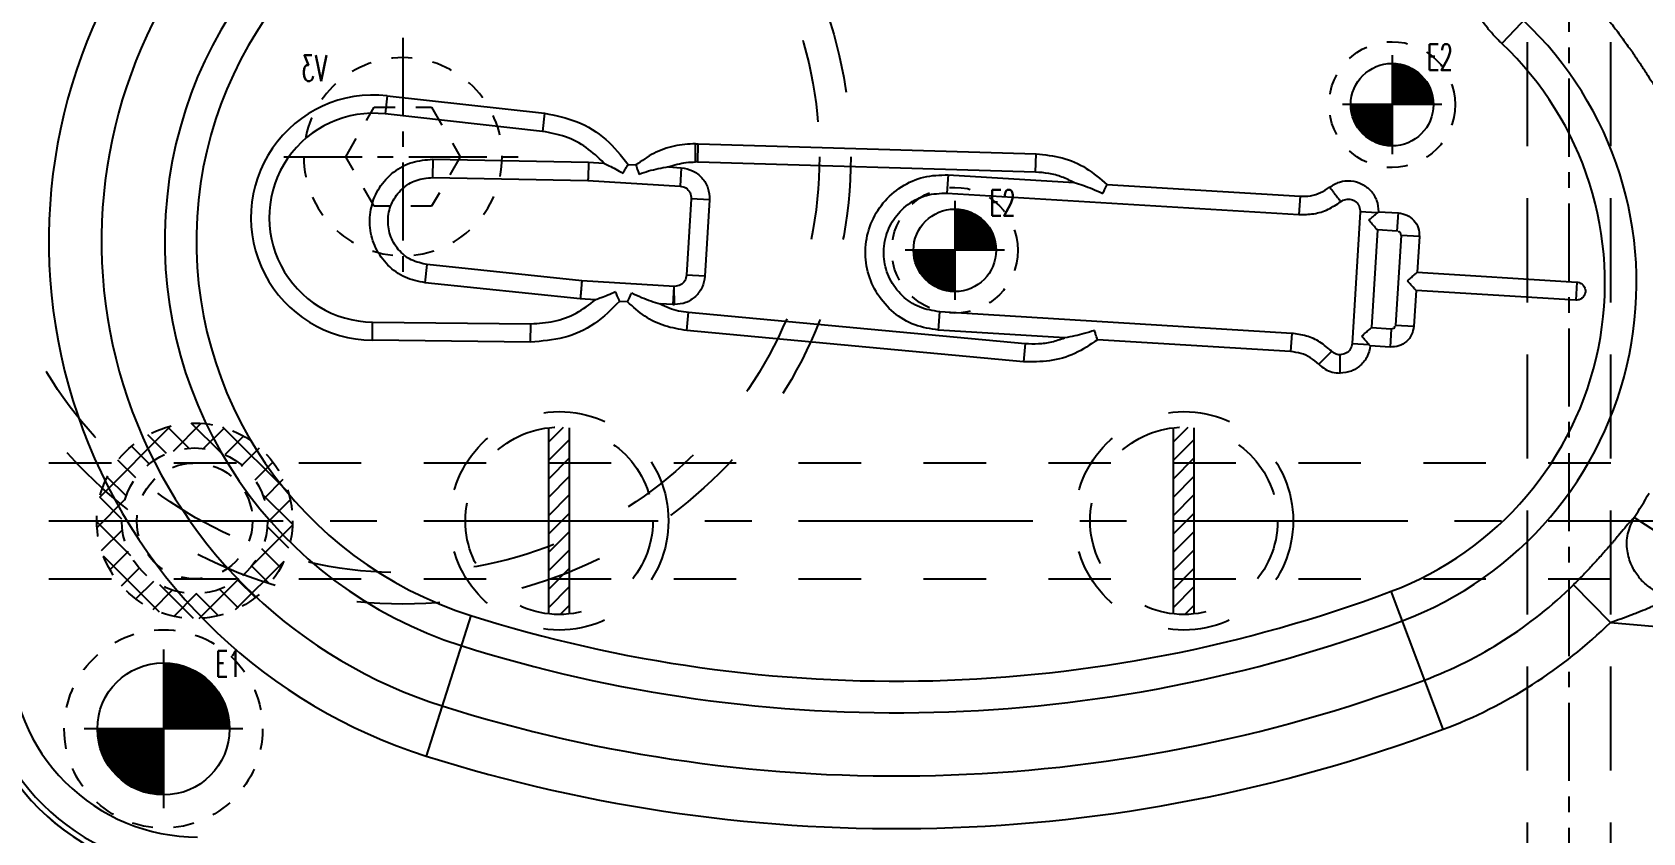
# Model space of a CAD drawing. Extents: x 14103 to 19353, y -3233 to 932.
# Drawn here: x 14459.3 to 14614, y 269.1 to 346.1 of the extents above; entities that cross this region are included whole.
import ezdxf
from ezdxf.enums import TextEntityAlignment as Align

# ---------------------------------------------------------------- set-up
doc = ezdxf.new("R2010")
doc.units = 0
doc.header["$LTSCALE"] = 20
doc.header["$MEASUREMENT"] = 0
for name, pattern in [('CENTER', [0.6, 0.375, -0.075, 0.075, -0.075]), ('HIDDEN', [0.2, 0.1, -0.1]), ('HIDDENX2', [0.75, 0.5, -0.25])]:
    doc.linetypes.add(name, pattern=pattern)
doc.layers.get('DEFPOINTS').update_dxf_attribs({"linetype": 'CONTINUOUS'})
for name, color, linetype in [('3a', 7, 'CONTINUOUS'), ('3a-ep', 7, 'CONTINUOUS'), ('AIR-POPPELS', 2, 'HIDDENX2'), ('DIM', 3, 'CONTINUOUS'), ('HOLD DOWN', 7, 'CONTINUOUS'), ('SCREW', 7, 'CONTINUOUS'), ('SUP', 4, 'HIDDEN'), ('WATER', 9, 'HIDDEN')]:
    doc.layers.add(name, color=color, linetype=linetype)
doc.styles.add('lxy2', font='txt.shx', dxfattribs={"width": 0.6})
doc.dimstyles.new('10', dxfattribs={"dimtxt": 10, "dimasz": 5, "dimexe": 2.5, "dimexo": 0, "dimgap": 1, "dimtad": 0, "dimdsep": 46, "dimtxsty": 'lxy2', "dimcen": -3, "dimclrd": 113, "dimclre": 113, "dimclrt": 3, "dimazin": 2, "dimtfac": 1, "dimtofl": 0, "dimtmove": 0, "dimatfit": 3, "dimfxl": 1, "dimtolj": 1, "dimtzin": 0, "dimarcsym": 0})

# ---------------------------------------------------------------- blocks, each defined once
blk = doc.blocks.new('*D125')
at = {"layer": 'DEFPOINTS', "color": 0}
for p in [(14184.04036771052, 684.0902294888238), (14436.6071722775, 684.0902294888238), (14749.9421722775, 164.0902294888247)]:
    blk.add_point(p, dxfattribs=at)
at = {"layer": 'DIM', "color": 113, "lineweight": -2}
blk.add_line((14436.6071722775, 684.0902294888238), (14184.04036771052, 684.0902294888238), dxfattribs=at)
at = {"layer": 'DIM', "color": 3, "insert": (14175.54036771052, 684.0902294888238), "char_height": 10, "attachment_point": 5, "style": 'lxy2'}
blk.add_mtext('\\A1;520', dxfattribs=at)
blk = doc.blocks.new('*D124')
at = {"layer": 'DEFPOINTS', "color": 0}
for p in [(14184.04036771052, 709.0902294888247), (14399.9421722775, 709.0902294888247), (14749.9421722775, 164.0902294888247)]:
    blk.add_point(p, dxfattribs=at)
at = {"layer": 'DIM', "color": 113, "lineweight": -2}
blk.add_line((14399.9421722775, 709.0902294888247), (14184.04036771052, 709.0902294888247), dxfattribs=at)
at = {"layer": 'DIM', "color": 3, "insert": (14175.04036771052, 709.0902294888247), "char_height": 10, "attachment_point": 5, "style": 'lxy2'}
blk.add_mtext('\\A1;545', dxfattribs=at)
blk = doc.blocks.new('*D123')
at = {"layer": 'DEFPOINTS', "color": 0}
for p in [(14184.04036771052, 864.0902294888238), (14199.9421722775, 864.0902294888238), (14749.9421722775, 164.0902294888247)]:
    blk.add_point(p, dxfattribs=at)
at = {"layer": 'DIM', "color": 113, "lineweight": -2}
blk.add_line((14199.9421722775, 864.0902294888238), (14184.04036771052, 864.0902294888238), dxfattribs=at)
at = {"layer": 'DIM', "color": 3, "insert": (14176.04036771052, 864.0902294888238), "char_height": 10, "attachment_point": 5, "style": 'lxy2'}
blk.add_mtext('\\A1;700', dxfattribs=at)
blk = doc.blocks.new('*D129')
at = {"layer": 'DEFPOINTS', "color": 0}
for p in [(14184.04036771052, 374.0902294888219), (14391.6071722775, 374.0902294888219), (14749.9421722775, 164.0902294888247)]:
    blk.add_point(p, dxfattribs=at)
at = {"layer": 'DIM', "color": 113, "lineweight": -2}
blk.add_line((14391.6071722775, 374.0902294888219), (14184.04036771052, 374.0902294888219), dxfattribs=at)
at = {"layer": 'DIM', "color": 3, "insert": (14176.54036771052, 374.0902294888219), "char_height": 10, "attachment_point": 5, "style": 'lxy2'}
blk.add_mtext('\\A1;210', dxfattribs=at)
blk = doc.blocks.new('*D84')
at = {"layer": 'DEFPOINTS', "color": 0}
for p in [(14184.04036771052, 329.0902294888256), (14425.5121722775, 329.0902294888256), (14749.9421722775, 164.0902294888247)]:
    blk.add_point(p, dxfattribs=at)
at = {"layer": 'DIM', "color": 113, "lineweight": -2}
blk.add_line((14425.5121722775, 329.0902294888256), (14184.04036771052, 329.0902294888256), dxfattribs=at)
at = {"layer": 'DIM', "color": 3, "insert": (14176.04036771052, 329.0902294888256), "char_height": 10, "attachment_point": 5, "style": 'lxy2'}
blk.add_mtext('\\A1;165', dxfattribs=at)
blk = doc.blocks.new('*D128')
at = {"layer": 'DEFPOINTS', "color": 0}
for p in [(14184.04036771052, 464.0902294888247), (14228.3921722775, 464.0902294888247), (14749.9421722775, 164.0902294888247)]:
    blk.add_point(p, dxfattribs=at)
at = {"layer": 'DIM', "color": 113, "lineweight": -2}
blk.add_line((14228.3921722775, 464.0902294888247), (14184.04036771052, 464.0902294888247), dxfattribs=at)
at = {"layer": 'DIM', "color": 3, "insert": (14176.04036771052, 464.0902294888247), "char_height": 10, "attachment_point": 5, "style": 'lxy2'}
blk.add_mtext('\\A1;300', dxfattribs=at)
blk = doc.blocks.new('*D127')
at = {"layer": 'DEFPOINTS', "color": 0}
for p in [(14184.04036771052, 514.0902294888219), (14391.6071722775, 514.0902294888219), (14749.9421722775, 164.0902294888247)]:
    blk.add_point(p, dxfattribs=at)
at = {"layer": 'DIM', "color": 113, "lineweight": -2}
blk.add_line((14391.6071722775, 514.0902294888219), (14184.04036771052, 514.0902294888219), dxfattribs=at)
at = {"layer": 'DIM', "color": 3, "insert": (14175.54036771052, 514.0902294888219), "char_height": 10, "attachment_point": 5, "style": 'lxy2'}
blk.add_mtext('\\A1;350', dxfattribs=at)
blk = doc.blocks.new('*D126')
at = {"layer": 'DEFPOINTS', "color": 0}
for p in [(14184.04036771052, 639.0902294888219), (14391.6071722775, 639.0902294888219), (14749.9421722775, 164.0902294888247)]:
    blk.add_point(p, dxfattribs=at)
at = {"layer": 'DIM', "color": 113, "lineweight": -2}
blk.add_line((14391.6071722775, 639.0902294888219), (14184.04036771052, 639.0902294888219), dxfattribs=at)
at = {"layer": 'DIM', "color": 3, "insert": (14175.04036771052, 639.0902294888219), "char_height": 10, "attachment_point": 5, "style": 'lxy2'}
blk.add_mtext('\\A1;475', dxfattribs=at)
blk = doc.blocks.new('*D122')
at = {"layer": 'DEFPOINTS', "color": 0}
for p in [(14184.04036771052, 664.0902294888238), (14193.60856494163, 664.0902294888238), (14749.9421722775, 164.0902294888247)]:
    blk.add_point(p, dxfattribs=at)
at = {"layer": 'DIM', "color": 113, "lineweight": -2}
blk.add_line((14193.60856494163, 664.0902294888238), (14184.04036771052, 664.0902294888238), dxfattribs=at)
at = {"layer": 'DIM', "color": 3, "insert": (14176.04036771052, 664.0902294888238), "char_height": 10, "attachment_point": 5, "style": 'lxy2'}
blk.add_mtext('\\A1;500', dxfattribs=at)
blk = doc.blocks.new('*D110')
at = {"layer": 'DEFPOINTS', "color": 0}
for p in [(14184.04036771052, 664.0902294888247), (14445.863150144, 664.0902294888247), (14749.9421722775, 164.0902294888238)]:
    blk.add_point(p, dxfattribs=at)
at = {"layer": 'DIM', "color": 113, "lineweight": -2}
blk.add_line((14445.863150144, 664.0902294888247), (14184.04036771052, 664.0902294888247), dxfattribs=at)
at = {"layer": 'DIM', "color": 3, "insert": (14176.04036771052, 664.0902294888247), "char_height": 10, "attachment_point": 5, "style": 'lxy2'}
blk.add_mtext('\\A1;500', dxfattribs=at)
blk = doc.blocks.new('*D83')
at = {"layer": 'DEFPOINTS', "color": 0}
for p in [(14184.04036771052, 564.0902294888256), (14425.5121722775, 564.0902294888256), (14749.9421722775, 164.0902294888247)]:
    blk.add_point(p, dxfattribs=at)
at = {"layer": 'DIM', "color": 113, "lineweight": -2}
blk.add_line((14425.5121722775, 564.0902294888256), (14184.04036771052, 564.0902294888256), dxfattribs=at)
at = {"layer": 'DIM', "color": 3, "insert": (14176.04036771052, 564.0902294888256), "char_height": 10, "attachment_point": 5, "style": 'lxy2'}
blk.add_mtext('\\A1;400', dxfattribs=at)
blk = doc.blocks.new('AC_LXY_BLK518')
at = {"layer": 'SCREW', "color": 1, "linetype": 'CENTER'}
for p, q in [((0, 11.42999999999995), (0, -11.42999999999995)), ((11.43000000000029, 0), (-11.43000000000029, 0))]:
    blk.add_line(p, q, dxfattribs=at)
at = {"layer": 'SCREW', "color": 2, "linetype": 'HIDDEN'}
blk.add_lwpolyline([(-2.749630657015587, 4.762500000000045), (-5.499261314031173, 0), (-2.749630657015587, -4.762500000000045), (2.749630657015587, -4.762500000000045), (5.499261314031173, 0), (2.749630657015587, 4.762500000000045)], close=True, dxfattribs=at)
blk.add_circle((0, 0), 9.524999999999997, dxfattribs=at)
at = {"layer": 'SCREW', "style": 'lxy2', "width": 0.6}
blk.add_text('V3', height=2.5, dxfattribs=at).set_placement((8.502959043767987, 8.502959043768215), align=Align.MIDDLE_CENTER)

msp = doc.modelspace()

# ---------------------------------------------------------------- hatches: boundary and pattern name
at = {"layer": 'WATER', "linetype": 'ByBlock'}
h = msp.add_hatch(dxfattribs=at)
h.set_pattern_fill('ANSI37', color=256, scale=15, angle=90, style=0)
h.set_pattern_definition([(134.9999999999969, (15216.23548601744, -14905.85194278872), (-1.325825214724847, -1.325825214724706), []), (224.9999999999969, (15216.23548601744, -14905.85194278872), (1.325825214724706, -1.325825214724847), [])])
edge = h.paths.add_edge_path(flags=16)
edge.add_arc((14474.94136121716, 299.0902294888165), 7, 0, 360)
edge = h.paths.add_edge_path()
edge.add_arc((14474.94136121716, 299.0902294888165), 9.395987348811104, 0, 360)
at = {"layer": 'WATER', "linetype": 'Continuous'}
h = msp.add_hatch(dxfattribs=at)
h.set_pattern_fill('ANSI31', color=4, scale=10, style=0)
h.set_pattern_definition([(45, (13074.43216453924, 1979.901194069815), (-0.8838834764831843, 0.8838834764831844), [])])
h.paths.add_polyline_path([(14510.9421722775, 308.0345013988135, 0.02784244474454961), (14509.9421722775, 308.0902294888147), (14509.9421722775, 304.650229488816), (14510.9421722775, 304.650229488816)])
h.paths.add_polyline_path([(14509.9421722775, 308.0902294888147, 0.02784244474464478), (14508.9421722775, 308.0345013988135), (14508.9421722775, 304.650229488816), (14509.9421722775, 304.650229488816)])
h.paths.add_polyline_path([(14509.9421722775, 304.650229488816), (14508.9421722775, 304.650229488816), (14508.9421722775, 299.0902294888192), (14509.9421722775, 299.0902294888192)])
h.paths.add_polyline_path([(14510.9421722775, 304.650229488816), (14509.9421722775, 304.6502294888151), (14509.9421722775, 299.0902294888192), (14510.9421722775, 299.0902294888192)])
h.paths.add_polyline_path([(14510.9421722775, 299.0902294888192), (14509.9421722775, 299.0902294888192), (14509.9421722775, 293.5302294888152), (14510.9421722775, 293.5302294888152)])
h.paths.add_polyline_path([(14509.9421722775, 299.0902294888201), (14508.9421722775, 299.0902294888201), (14508.9421722775, 293.5302294888152), (14509.9421722775, 293.5302294888152)])
h.paths.add_polyline_path([(14509.9421722775, 293.5302294888152), (14508.9421722775, 293.5302294888152), (14508.9421722775, 290.1459575788158, 0.02784244474460053), (14509.9421722775, 290.0902294888147)])
h.paths.add_polyline_path([(14510.9421722775, 293.5302294888152), (14509.9421722775, 293.5302294888152), (14509.9421722775, 290.0902294888147, 0.0278424447444987), (14510.9421722775, 290.1459575788158)])
h = msp.add_hatch(dxfattribs=at)
h.set_pattern_fill('ANSI31', color=4, scale=10, style=0)
h.set_pattern_definition([(45, (13134.43216453924, 1979.901194069815), (-0.8838834764831843, 0.8838834764831844), [])])
h.paths.add_polyline_path([(14570.9421722775, 308.0345013988135, 0.02784244474454961), (14569.9421722775, 308.0902294888147), (14569.9421722775, 304.650229488816), (14570.9421722775, 304.650229488816)])
h.paths.add_polyline_path([(14569.9421722775, 308.0902294888147, 0.02784244474464478), (14568.9421722775, 308.0345013988135), (14568.9421722775, 304.650229488816), (14569.9421722775, 304.650229488816)])
h.paths.add_polyline_path([(14569.9421722775, 304.650229488816), (14568.9421722775, 304.650229488816), (14568.9421722775, 299.0902294888192), (14569.9421722775, 299.0902294888192)])
h.paths.add_polyline_path([(14570.9421722775, 304.650229488816), (14569.9421722775, 304.6502294888151), (14569.9421722775, 299.0902294888192), (14570.9421722775, 299.0902294888192)])
h.paths.add_polyline_path([(14570.9421722775, 299.0902294888192), (14569.9421722775, 299.0902294888192), (14569.9421722775, 293.5302294888152), (14570.9421722775, 293.5302294888152)])
h.paths.add_polyline_path([(14569.9421722775, 299.0902294888201), (14568.9421722775, 299.0902294888201), (14568.9421722775, 293.5302294888152), (14569.9421722775, 293.5302294888152)])
h.paths.add_polyline_path([(14569.9421722775, 293.5302294888152), (14568.9421722775, 293.5302294888152), (14568.9421722775, 290.1459575788158, 0.02784244474460053), (14569.9421722775, 290.0902294888147)])
h.paths.add_polyline_path([(14570.9421722775, 293.5302294888152), (14569.9421722775, 293.5302294888152), (14569.9421722775, 290.0902294888147, 0.0278424447444987), (14570.9421722775, 290.1459575788158)])

# ---------------------------------------------------------------- linework, layer by layer
at = {"layer": '3a', "color": 4, "linetype": 'Continuous'}
for p, q in [((14610.21693662359, 355.2700006035539), (14600.48246229331, 344.9679087960949)), ((14493.43946421702, 339.9477955886405), (14493.24453557132, 338.2006041786108)), ((14493.43946420155, 339.9477956969204), (14508.55165995419, 338.2617754224602)), ((14508.35673130849, 336.514584089774), (14493.24453558679, 338.2006041631421)), ((14508.55165993872, 338.2617755152714), (14508.35673129302, 336.514584089774)), ((14523.24790720296, 333.5780818510048), (14523.30034402448, 335.3353312695945)), ((14523.30034402448, 335.335331192251), (14555.75003666243, 334.3670229741856)), ((14555.69759988732, 332.6097736948132), (14555.7500367243, 334.3670231134029)), ((14497.81335905621, 333.8424421740483), (14497.78114551109, 332.0847057575238)), ((14497.81335908715, 333.8424421740483), (14512.77775835313, 333.5681937804839)), ((14512.77775835313, 333.5681937804839), (14514.24141600214, 333.4786726456068)), ((14516.55939089412, 333.3368991367997), (14517.31569845328, 333.2906414331765)), ((14520.43558827717, 333.0998208299816), (14521.66120500838, 333.0248589115799)), ((14521.66120500838, 333.0248589115799), (14521.55387974693, 331.2701064498697)), ((14555.69759987185, 332.6097736948132), (14523.24790720296, 333.5780818664725)), ((14497.78114551109, 332.0847057575238), (14512.70795703812, 331.8111462271227)), ((14512.70795703812, 331.8111462271227), (14521.5538797624, 331.2701064034645)), ((14547.29637093535, 332.3467296258805), (14547.1890456739, 330.5919771332328)), ((14547.29637093535, 332.3467296104118), (14559.4031020428, 331.6062502188561)), ((14562.55735137068, 331.413327958855), (14581.10367985466, 330.2789859448912)), ((14522.63245123951, 330.0510031129988), (14522.18321030208, 322.7059786767632)), ((14524.38720371669, 329.9436778515519), (14522.63245120858, 330.0510031129988)), ((14524.38720373216, 329.9436778515519), (14523.93796276379, 322.5986533998466)), ((14547.1890456739, 330.5919771332328), (14580.99635462415, 328.524233529587)), ((14581.10367990107, 330.2789860222347), (14580.99635463962, 328.524233529587)), ((14586.87411383996, 328.7911685856325), (14586.09956047929, 316.1273333587433)), ((14588.51132017824, 328.6910327582182), (14586.87411380902, 328.7911685856325)), ((14588.6336753966, 328.80153500714), (14590.54472324239, 328.6846504447949)), ((14590.43739799641, 326.929897859337), (14590.54472325786, 328.6846503519837)), ((14588.52873047425, 327.0466369859041), (14587.95444878388, 317.6572144510446)), ((14590.43739798094, 326.9298978748056), (14588.52873047425, 327.0466369859041)), ((14590.80261255505, 326.5170978961905), (14590.27591628465, 317.905689929531)), ((14592.55736506317, 326.4097726347427), (14590.80261257052, 326.5170978961905)), ((14592.55736503223, 326.4097725728689), (14592.34767958963, 322.9814448977368)), ((14497.0870556775, 321.9674868765587), (14497.26929643608, 323.7160472576879)), ((14512.11818411719, 322.1684470078353), (14497.26929643608, 323.7160472422202)), ((14511.97333529602, 320.4159895449648), (14497.0870556775, 321.9674868920274)), ((14521.02761051816, 321.6235231424653), (14512.11818411719, 322.1684470078353)), ((14523.93796277926, 322.5986533998466), (14522.18321027114, 322.7059786612945)), ((14592.34767958963, 322.9814448977368), (14607.68001243836, 322.0436792447481)), ((14607.6800124229, 322.0436792447481), (14607.57268716144, 320.2889267366318)), ((14513.43699272846, 320.3264684255564), (14511.97333529602, 320.4159895449648)), ((14520.96410699615, 321.6274071996449), (14520.8567817347, 319.8726546915295)), ((14521.03437289509, 319.8672287861764), (14520.99922353344, 321.6257971968198)), ((14592.24035432818, 321.22669240509), (14592.03066874636, 317.7983647144893)), ((14607.57268716144, 320.2889267366318), (14592.24035432818, 321.22669240509)), ((14516.5112751332, 320.1384372285947), (14515.75496772872, 320.184694932218)), ((14520.85678170377, 319.8726546915295), (14519.63116501896, 319.9476166099321)), ((14522.20212713146, 317.3796434795431), (14522.36423598667, 319.130185048024)), ((14522.3642359712, 319.1301850170867), (14554.69006063905, 316.1366528189965)), ((14546.38351020789, 317.4215884601435), (14546.49083546934, 319.1763409527912)), ((14580.29814441958, 317.1085973646132), (14546.49083548481, 319.1763409682599)), ((14492.00170777966, 316.4406855532725), (14492.02116116836, 318.1986095111024)), ((14492.02116118383, 318.198609480165), (14507.22618706785, 318.0303488555492)), ((14507.20673366368, 316.2724249286557), (14507.22618705238, 318.0303489019552)), ((14554.52795179931, 314.3861113897337), (14522.20212717786, 317.3796434486057)), ((14558.4902413308, 316.6811090531201), (14546.38351022336, 317.4215884601435)), ((14580.29814443505, 317.1085973646132), (14580.1908191736, 315.3538448564977)), ((14587.95444878388, 317.6572144510446), (14589.86311630603, 317.5404753399471)), ((14589.8631163215, 317.5404753090097), (14589.75579106006, 315.7857228472994)), ((14590.27591630012, 317.9056899140623), (14592.03066879276, 317.7983646526154)), ((14507.20673364821, 316.2724250369356), (14492.0017078106, 316.4406855378038)), ((14554.69006063905, 316.1366528499339), (14554.52795178384, 314.3861112814539)), ((14580.19081911173, 315.3538447636865), (14561.64449064322, 316.4881870251475)), ((14586.09956046382, 316.1273333278059), (14587.73676683304, 316.0271975003925)), ((14589.75579104459, 315.7857227854256), (14587.84474321426, 315.9026075797983)), ((14584.13813912213, 315.3824477364778), (14582.89698552799, 314.1373723572406)), ((14584.95072308776, 313.2885834681565), (14584.95072308776, 315.0466150410375)), ((14617.43567135665, 296.6408005196436), (14613.19871505237, 299.4118113071008)), ((14610.90745871739, 289.3300223417882), (14607.35206464521, 292.9341133456564)), ((14594.83667756616, 279.0516620118597), (14589.8513916641, 292.3196654089979)), ((14501.45225389961, 289.9980799292171), (14497.17026265361, 276.4866943376401)), ((14610.90745845443, 289.330022450069), (14773.86190905864, 274.7867249437577))]:
    msp.add_line(p, q, dxfattribs=at)
for points in [[(14523.24790720296, 333.5780818664725), (14523.17592645503, 333.5798716298987), (14523.10393176988, 333.5809455683911), (14523.03193027856, 333.5813035427318)], [(14588.51132019371, 328.6910327582182), (14588.55612618469, 328.7309761483848), (14588.59696115402, 328.7679053271549), (14588.63367545847, 328.8015350535461)], [(14520.85678170377, 319.8726546915295), (14520.91593816246, 319.8696407121624), (14520.97514340913, 319.8678318295479), (14521.03437289509, 319.8672287861764)], [(14587.84474326067, 315.9026075333923), (14587.81240104773, 315.9404609455441), (14587.77637099681, 315.9820913721642), (14587.7367668485, 316.0271975003925)]]:
    msp.add_lwpolyline(points, dxfattribs=at)
for centre, radius, start, end in [((14512.86003087111, 325.9941539833053), 40.79807409253799, 100.5843069420456, 252.415693081445), ((14512.86003085564, 325.9941539833053), 37.76049202410239, 100.5843069087573, 252.4156930637365), ((14512.86003087111, 325.9941539833053), 51.93414499675499, 148.5160339238066, 252.4156928465026), ((14512.86003087111, 325.9941539833053), 46.8715264122588, 148.5160338665126, 252.415693081445), ((14578.71197419015, 321.9664765913558), 34.70807408328119, 290.5930801984189, 46.57487421732837), ((14578.71197420562, 321.9664765913558), 31.67047414861259, 290.5930801350758, 46.574874253802), ((14492.13217227235, 328.2302295063437), 11.7902049882246, 83.6340161893386, 269.3659840904677), ((14492.13217227235, 328.2302295063437), 10.0321825263492, 83.63401596272055, 269.3659840462756), ((14578.71197419015, 321.9664765913558), 41.207380673466, 326.8149220816998, 330.6097595271133), ((14578.71197419015, 321.9664765913558), 40.7815263875334, 290.5930801984189, 314.6102952609112), ((14542.29751280632, 418.8811187349884), 135.2005781157528, 252.4156930313809, 290.5930802084366), ((14542.29751279085, 418.8811189360795), 138.2380740859608, 252.415693081445, 290.5930801984189), ((14578.71197443765, 321.9664761737031), 45.8441341904154, 290.5930798909145, 314.6102952518281), ((14475.22227227264, 286.6740994851916), 29.764424733414, 180, 270), ((14475.22227227264, 286.6740994851916), 29.65803694646939, 180, 270), ((14475.22227227264, 286.6740994851916), 21.550911063192, 180.0000003976009, 270.0000003909308), ((14475.22227227264, 286.6740994851916), 21.0155313394908, 180, 269.9999999765504), ((14475.22227227264, 286.6740994851916), 17.972390985423, 180, 270.0000004662821), ((14542.29751279085, 418.8811189360795), 144.3115264211502, 252.415693081445, 290.5930801984189), ((14542.29751283725, 418.8811191990462), 149.3741642331162, 252.4156930046992, 290.5930800767324)]:
    msp.add_arc(centre, radius, start, end, dxfattribs=at)
for points in [[(14600.48250489383, 344.9679538870641), (14600.48249306036, 344.9679650863309), (14600.48205877941, 344.9683761643755), (14600.47889863724, 344.9713683330165), (14600.47258141569, 344.9773549905885), (14600.45995947121, 344.9893376642358), (14600.43476548395, 345.0133404764792), (14600.23559853466, 345.2071542228359), (14599.84987422115, 345.6042520410592), (14599.12811319683, 346.4357651026676), (14597.88107557928, 348.2463589319432), (14597.61058506552, 348.7300020203065), (14597.35753402156, 349.2252501164476), (14596.91085573616, 350.2358560146622), (14596.25248605557, 352.3315181364869), (14596.04090957661, 353.4166107886504), (14595.96533397244, 353.9676217337428), (14595.91075167157, 354.5187064331203), (14595.89878972585, 356.7166908535), (14596.01582283316, 357.8118952366713), (14596.10549831373, 358.3585380347477), (14596.21613648524, 358.9036073823008), (14596.85438442532, 361.0118474249684), (14597.80009717985, 363.0012529799824), (14598.08491925869, 363.4789868929911), (14598.38635008163, 363.9437409799912), (14599.03677205742, 364.832617937057), (14600.52559883564, 366.4497766139602), (14600.93727313329, 366.8203487995606), (14601.36443682075, 367.1765700688538), (14602.25205449456, 367.8353276245898), (14604.15197085735, 368.9380017482954), (14605.16427370739, 369.3819111078965), (14605.68545611799, 369.5760842981117), (14606.21125053807, 369.7496342403429), (14608.35125875393, 370.239627776813), (14610.54980180733, 370.4050757768282)], [(14610.67674111436, 347.2920882518165), (14611.51249415017, 346.2101275425648), (14612.30703817042, 345.1294476179246), (14612.68940530274, 344.5908316310743), (14612.87688396131, 344.3223561809036), (14613.06040616965, 344.0567958348092), (14613.75040848757, 343.0353495726522), (14614.06989679728, 342.5516467136176), (14614.22342704536, 342.3173765455067), (14614.37239116382, 342.0892666235968), (14614.90757971109, 341.2691822431952), (14615.34991577485, 340.6096610490822), (14615.53417976444, 340.3514996437398), (14615.69037989288, 340.1501475845453)], [(14508.55165995419, 338.2617754224602), (14511.67063057199, 337.4391813235825), (14514.41821552598, 335.7493758053597), (14516.55939089412, 333.3368991367997)], [(14514.24141600214, 333.4786726456068), (14512.548369673, 334.9628132114576), (14510.54745699551, 335.9950873079924), (14508.35673130849, 336.514584089774)], [(14523.03193032496, 335.3393352393614), (14520.98532781162, 335.1035209801303), (14519.04606090822, 334.4084746456629), (14517.31569845328, 333.2906414331756)], [(14523.03193032496, 335.3393352393614), (14523.30034402448, 335.335331192251)], [(14523.03193029402, 333.5813035582005), (14523.03193029402, 333.9544393084725), (14523.03193029402, 334.4609696600537), (14523.03193029402, 334.9667086225891), (14523.03193029402, 335.3393351156128)], [(14555.75003666243, 334.3670229741856), (14558.24633764345, 333.9735195636067), (14560.56468070358, 332.9675932262635), (14562.55735137068, 331.413327958855)], [(14497.0870556775, 321.9674868920274), (14495.14986648552, 322.5111940901324), (14493.50436046991, 323.6691002577809), (14492.33848571484, 325.3089662826133), (14491.78538278082, 327.2435166861242), (14491.9082123902, 329.2518277784347), (14492.69294772479, 331.1045551660127), (14494.04997551873, 332.5901185800967), (14495.82432253559, 333.5388631492797), (14497.81335908715, 333.8424421740474)], [(14512.77775835313, 333.5681937804839), (14512.76300697024, 333.196766397863), (14512.74283835988, 332.6893071104469), (14512.72270047015, 332.1822496199156), (14512.70795703812, 331.81114625806)], [(14514.24141600214, 333.4786726456068), (14514.75644438491, 333.2200324870937), (14515.37674400013, 332.8840027680963), (14516.05366327007, 332.4871724793093)], [(14516.05366327007, 332.4871724793093), (14516.25608509123, 332.8224442059709), (14516.43112835664, 333.117432759198), (14516.55939095599, 333.3368992141422)], [(14517.31569840687, 333.2906414795816), (14517.49635199429, 332.7449558939425), (14517.61739064916, 332.3915308061278)], [(14520.43558830811, 333.0998208299816), (14519.45285050043, 332.9148642647669), (14518.53462407141, 332.6818471770048), (14517.61739064916, 332.3915308061278)], [(14520.43558827717, 333.0998208299816), (14521.27920579671, 333.3659729892433), (14522.14897833669, 333.5272692015496), (14523.03193027856, 333.5813035427318)], [(14521.66120500838, 333.0248589115799), (14522.75883157322, 332.7358803889792), (14523.66233214254, 332.0488476555547), (14524.23414024908, 331.068357868583), (14524.38720373216, 329.9436778515519)], [(14559.4031020428, 331.6062502188561), (14558.22554622085, 332.1333937483614), (14556.98024020479, 332.4706474512723), (14555.69759987185, 332.6097736948122)], [(14497.26929643608, 323.7160472422202), (14495.74022548077, 324.1814814526242), (14494.49855359572, 325.1820783468038), (14493.71993630898, 326.5735803134767), (14493.51660666662, 328.1537077652556), (14493.91656564991, 329.6948779655859), (14494.86130400638, 330.9755054005418), (14496.21432985694, 331.8119752358025), (14497.78114551109, 332.0847057575238)], [(14521.5538797624, 331.2701064034645), (14522.11936961099, 331.0807372344771), (14522.51387676356, 330.6344190426089), (14522.63245123951, 330.0510031129988)], [(14546.38351022336, 317.4215884601435), (14544.09981105744, 317.9278684833707), (14542.08430050745, 319.1150884214476), (14540.53431755179, 320.8670199364506), (14539.60157257324, 323.012176968632), (14539.37736916892, 325.3405757325008), (14539.88365346148, 327.6242973124199), (14541.07086750602, 329.6397961372177), (14542.82279861884, 331.1897802375479), (14544.96796319969, 332.1225282634132), (14547.29637093535, 332.3467296104118)], [(14559.40310205826, 331.6062502343248), (14560.25310175201, 331.337591481245), (14561.17454868168, 330.991416263284), (14562.16065536481, 330.5569326486866)], [(14562.16065536481, 330.5569326486866), (14562.31769075125, 330.8912373558187), (14562.55735143256, 331.4133280671349)], [(14581.10367985466, 330.2789859448912), (14582.11031338546, 330.3388184123487), (14583.07361582535, 330.637098049443), (14583.93792562924, 331.1565925264022)], [(14583.93792562924, 331.1565925264022), (14584.90415802306, 331.6521579608734), (14585.98488116697, 331.7588433946185), (14587.02938780144, 331.4617549480054), (14587.89216559519, 330.8023013671436), (14588.452989387, 329.8723523535118), (14588.6336753966, 328.8015350071391)], [(14583.93792561377, 331.1565924335919), (14584.16718683264, 330.8621954460341), (14584.47840805736, 330.4625526563959), (14584.78914304211, 330.0635342567966), (14585.01809134668, 329.7695390815925)], [(14546.49083548481, 319.1763409682599), (14544.55479392372, 319.6421015661244), (14542.89823188095, 320.7412139209309), (14541.71808686286, 322.3409963946133), (14541.15710358978, 324.2466439510517), (14541.28160181251, 326.2280086957571), (14542.07578710047, 328.0470538255795), (14543.44298979918, 329.4843532895575), (14545.21890041306, 330.3680710199333), (14547.1890456739, 330.5919771332328)], [(14580.99635462415, 328.524233529587), (14582.42481335011, 328.6091465530553), (14583.79169020276, 329.0324036146412), (14585.01809131574, 329.7695390815925)], [(14585.01809131574, 329.7695390815925), (14585.49438878361, 329.9890228923059), (14586.01801978077, 329.9745679187272), (14586.48046932481, 329.7300243727377), (14586.78671026361, 329.3065444550311), (14586.87411383996, 328.7911685856325)], [(14587.70501685092, 327.9776758397484), (14588.01027019695, 328.2477141908566), (14588.2844762839, 328.4902026714617), (14588.51132017824, 328.6910327582182)], [(14588.52873047425, 327.0466369704354), (14588.31710412453, 327.2858652579671), (14588.03520123348, 327.6045253014945), (14587.70501685092, 327.9776758397484)], [(14590.54472324239, 328.6846504447949), (14591.3551158024, 328.4712935918551), (14592.02218254865, 327.9640480031485), (14592.4443562359, 327.2401390863761), (14592.55736503223, 326.4097725728689)], [(14590.80261255505, 326.5170978961905), (14590.62871291418, 326.8658851728842), (14590.51003951653, 326.8248102082216)], [(14512.11818275595, 322.1684471006465), (14512.08462218967, 321.7624051213434), (14512.04376574992, 321.2680853113561), (14512.00472110088, 320.7956953819958), (14511.97333667272, 320.4159894676213)], [(14522.18321030208, 322.7059786767632), (14522.00664621033, 322.1602500574772), (14521.58912552437, 321.7677733597557), (14521.02761051817, 321.6235231424653)], [(14523.93796276379, 322.5986533998466), (14523.66815232704, 321.541101367965), (14523.02758615427, 320.6574067476768), (14522.1064378614, 320.0719795133518), (14521.03437289509, 319.8672287861764)], [(14591.41664068938, 322.157731274403), (14591.79227929007, 322.4900897532207), (14592.11132150082, 322.7724425485085), (14592.34767955869, 322.9814448977368)], [(14592.24035429724, 321.2266923896213), (14592.02983375133, 321.4645168088919), (14591.74727299618, 321.7839922641988), (14591.41664068938, 322.157731274403)], [(14607.68001243836, 322.0436792447472), (14608.10819739373, 321.8978349418212), (14608.41508085176, 321.5548902636274), (14608.50372267408, 321.1125859414315), (14608.36178102159, 320.6843799487724), (14608.01537035606, 320.3814769946348), (14607.57268716145, 320.2889267366318)], [(14507.22618706785, 318.0303488555492), (14509.46387738898, 318.2789871410505), (14511.57567958727, 319.0597129835833), (14513.43699272846, 320.3264684255564)], [(14515.35656527331, 321.0897207364378), (14514.63510344265, 320.7778231471784), (14513.99488638072, 320.5261632717593), (14513.43699274393, 320.3264684255564)], [(14515.75496768232, 320.1846950095614), (14515.51834563733, 320.7283735598194), (14515.35656527331, 321.0897207364378)], [(14516.5112751332, 320.1384372595321), (14516.76228594617, 320.6689807718485), (14516.92029263693, 320.994079078725)], [(14516.92029263693, 320.994079078725), (14517.85893095099, 320.5675508568274), (14518.7598467946, 320.2222889359482), (14519.63116503443, 319.9476166254008)], [(14515.75496772872, 320.184694932218), (14513.33575016913, 318.0511474555824), (14510.40271051459, 316.7087823321144), (14507.20673364821, 316.2724250369356)], [(14522.20212717786, 317.3796434486067), (14520.10131787939, 317.8318649532293), (14518.1675954791, 318.7692869093953), (14516.5112751332, 320.1384372285947)], [(14519.63116501896, 319.9476166099321), (14520.50339847398, 319.555160593728), (14521.41975329522, 319.2810886659518), (14522.3642359712, 319.1301850170867)], [(14561.3551198988, 317.3865439755973), (14560.37937954437, 317.0906926302687), (14559.45795123889, 316.8638813901398), (14558.4902413308, 316.6811090685887)], [(14561.6444907051, 316.4881869013989), (14561.47048606337, 317.0348431726252), (14561.3551198988, 317.3865439755973)], [(14584.13813912213, 315.3824477364778), (14583.01063040862, 316.2635995973606), (14581.7055145402, 316.8502608547196), (14580.29814441958, 317.1085973646132)], [(14587.02340991457, 316.8335008122431), (14587.39786747218, 317.1647434790675), (14587.71605361967, 317.4462754176275), (14587.95444878388, 317.6572144201073)], [(14592.03066874636, 317.7983647144893), (14591.81731204811, 316.9879721235429), (14591.31006647487, 316.320905377288), (14590.5861575581, 315.8987316900393), (14589.75579104459, 315.7857227854256)], [(14589.86311630603, 317.5404753399471), (14590.21190358273, 317.7143750117557), (14590.17082861806, 317.8330483939408)], [(14561.64449064322, 316.4881870251475), (14559.47727640837, 315.1883615571378), (14557.05362397021, 314.4724627455043), (14554.52795179931, 314.3861113897337)], [(14554.69006063905, 316.1366528189974), (14555.98009392639, 316.1184274205734), (14557.25721854329, 316.3014023807846), (14558.4902413308, 316.6811090531201)], [(14586.09956047929, 316.1273333587433), (14585.92299638754, 315.5816047239896), (14585.5054756861, 315.189128026268), (14584.95072308776, 315.0466150410375)], [(14587.84474321426, 315.9026075797983), (14587.54578116441, 314.8830474659126), (14586.90062988205, 314.0388412114535), (14585.99535633273, 313.4826196529821), (14584.95072310323, 313.2885835764373)], [(14587.73676683304, 316.0271975003925), (14587.53593874173, 316.2543453527251), (14587.29336990175, 316.528397001166), (14587.02340991457, 316.8335008122431)], [(14582.89698548158, 314.1373724655205), (14582.10243482529, 314.7583236181799), (14581.18266464546, 315.171778506382), (14580.19081911173, 315.3538447636865)], [(14582.89698548158, 314.1373724655205), (14583.49890114523, 313.6767688513983), (14584.19932072994, 313.3873025883713), (14584.95072310323, 313.2885835764373)], [(14584.95072308776, 315.0466150410375), (14584.65339517175, 315.0856816400192), (14584.37626924734, 315.2002189505929), (14584.13813912213, 315.3824477364778)], [(14613.19871540815, 299.4118109977289), (14613.02025042655, 299.2321649421119), (14612.80915367528, 299.0020996344756), (14612.56541918348, 298.7241520644384), (14612.28894617321, 298.4007277075798), (14611.6565444358, 297.6505122863728), (14611.30158910127, 297.2303528583425), (14611.11478439413, 297.0105734272138), (14610.92346642904, 296.7867289717542), (14610.11351181603, 295.8562257800586), (14609.68125309658, 295.3725300984552), (14609.23500910759, 294.8832953896272), (14608.31343002967, 293.9061400140708), (14607.35206472255, 292.9341132683139)], [(14616.99885834105, 291.7464065179256), (14616.13253969195, 291.9497796115847), (14615.29443790392, 292.3051492261684), (14614.43790139637, 292.876962112512), (14613.62630892159, 293.6996469347287), (14612.95058181666, 294.8070430960815), (14612.54258851987, 296.2051246781703), (14612.58166416798, 297.8349266771584), (14613.19871505237, 299.4118113071008)], [(14610.90745941348, 289.3300204236821), (14611.92179052182, 289.6856000399785), (14612.89004226403, 290.0462928174748), (14613.3573212442, 290.2279940467561), (14613.80891859081, 290.4083097225985), (14614.65219512054, 290.7568915453467), (14615.04450116866, 290.9237741497318), (14615.41193890544, 291.0821716701475), (14616.06452622226, 291.3655702356064), (14616.34899286361, 291.4878024785939), (14616.99885882057, 291.746405234032)]]:
    msp.add_spline(points, degree=3, dxfattribs=at)
at = {"layer": '3a-ep', "color": 3}
for p, q in [((14589.9421722775, 343.8530294888133), (14589.9421722775, 334.3274294888124)), ((14594.7049722775, 339.0902294888128), (14585.1793722775, 339.0902294888128)), ((14547.9421722775, 329.8530294888133), (14547.9421722775, 320.3274294888124)), ((14552.7049722775, 325.0902294888128), (14543.1793722775, 325.0902294888128)), ((14471.9421722775, 286.7102294888127), (14471.9421722775, 271.4702294888129)), ((14479.5621722775, 279.0902294888128), (14464.3221722775, 279.0902294888128))]:
    msp.add_line(p, q, dxfattribs=at)
for points, const_width in [([(14591.9266722775, 339.0902294888128, 0.414213562373095), (14589.9421722775, 341.0747294888133, 0.414213562373095)], 3.969000000000053), ([(14587.9576722775, 339.0902294888128, 0.414213562373095), (14589.9421722775, 337.1057294888124, 0.414213562373095)], 3.969000000000053), ([(14549.9266722775, 325.0902294888128, 0.414213562373095), (14547.9421722775, 327.0747294888133, 0.414213562373095)], 3.969000000000053), ([(14545.9576722775, 325.0902294888128, 0.414213562373095), (14547.9421722775, 323.1057294888124, 0.414213562373095)], 3.969000000000053), ([(14475.1171722775, 279.0902294888128, 0.414213562373095), (14471.9421722775, 282.265229488813, 0.414213562373095)], 6.350000000000196), ([(14468.7671722775, 279.0902294888128, 0.414213562373095), (14471.9421722775, 275.9152294888127, 0.414213562373095)], 6.350000000000196)]:
    msp.add_lwpolyline(points, format="xyb", dxfattribs=dict(at, const_width=const_width))
at = {"layer": '3a-ep', "color": 3, "linetype": 'HIDDEN'}
for centre, radius in [((14589.9421722775, 339.0902294888128), 6.049999999999272), ((14547.9421722775, 325.0902294888128), 6.049999999999272), ((14471.9421722775, 279.0902294888128), 9.525)]:
    msp.add_circle(centre, radius, dxfattribs=at)
at = {"layer": '3a-ep', "color": 3, "linetype": 'ByBlock'}
for centre, radius in [((14589.9421722775, 339.0902294888128), 3.969000000000053), ((14547.9421722775, 325.0902294888128), 3.969000000000053), ((14471.9421722775, 279.0902294888128), 6.350000000000196)]:
    msp.add_circle(centre, radius, dxfattribs=at)
at = {"layer": 'AIR-POPPELS', "color": 1, "linetype": 'CENTER'}
msp.add_line((14606.93964857199, -73.9097705111817), (14606.93964857199, 864.0902294888238), dxfattribs=at)
at = {"layer": 'AIR-POPPELS'}
for p, q in [((14602.93964857199, -69.9097705111817), (14602.93964857199, 835.4581031471444)), ((14610.93964857199, -69.9097705111817), (14610.93964857199, 835.4581031471444))]:
    msp.add_line(p, q, dxfattribs=at)
at = {"layer": 'HOLD DOWN', "color": 0, "linetype": 'ByBlock'}
msp.add_arc((14475.2222722649, 286.6740995083928), 21.5509110477234, 180, 270.0000001847828, dxfattribs=at)
at = {"layer": 'SUP', "color": 6, "ltscale": 4}
for radius in [43, 40]:
    msp.add_circle((14494.9421722775, 334.0902294888019), radius, dxfattribs=at)
at = {"layer": 'WATER', "color": 4, "linetype": 'ByBlock'}
for p, q in [((14508.9421722775, 290.1459575788158), (14508.9421722775, 308.0345013988135)), ((14510.9421722775, 290.1459575788158), (14510.9421722775, 308.0345013988135)), ((14568.9421722775, 290.1459575788158), (14568.9421722775, 308.0345013988135)), ((14570.9421722775, 290.1459575788158), (14570.9421722775, 308.0345013988135))]:
    msp.add_line(p, q, dxfattribs=at)
at = {"layer": 'WATER', "linetype": 'HIDDEN', "ltscale": 3}
for p, q in [((14424.94217227753, 304.6502294888232), (15074.94217227756, 304.6502294888323)), ((14424.94217227753, 293.5302294888224), (15074.94217227756, 293.5302294888352))]:
    msp.add_line(p, q, dxfattribs=at)
at = {"layer": 'WATER', "color": 1, "linetype": 'CENTER', "ltscale": 3}
msp.add_line((14424.94217227753, 299.0902294888183), (15080.50217227756, 299.0902294888328), dxfattribs=at)
at = {"layer": 'WATER', "ltscale": 3}
for centre in [(14509.9421722775, 299.0902294888147), (14569.9421722775, 299.0902294888147)]:
    msp.add_circle(centre, 10.5, dxfattribs=at)
at = {"layer": 'WATER'}
for radius in [9.395987348811104, 7, 5.56000000000131]:
    msp.add_circle((14474.94136121716, 299.0902294888165), radius, dxfattribs=at)
at = {"layer": 'WATER', "linetype": 'HIDDEN', "ltscale": 3}
for centre in [(14509.9421722775, 299.0902294888147), (14569.9421722775, 299.0902294888147)]:
    msp.add_circle(centre, 9, dxfattribs=at)

# ---------------------------------------------------------------- block references
at = {"layer": 'SCREW', "xscale": -1}
msp.add_blockref('AC_LXY_BLK518', (14494.9421722775, 334.0902294888019), dxfattribs=at)

# ---------------------------------------------------------------- texts
at = {"layer": '3a-ep', "color": 3, "style": 'lxy2', "width": 0.6}
for s, p in [('E2', (14594.516446045, 343.6645032563083)), ('E2', (14552.516446045, 329.6645032563083)), ('E1', (14478.20006729101, 285.348124502314))]:
    msp.add_text(s, height=2.5, dxfattribs=at).set_placement(p, align=Align.MIDDLE_CENTER)

# ---------------------------------------------------------------- dimensions: what is measured, and where the dimension line sits
at = {"layer": 'DIM'}
for feature_location, offset, origin, picture, middle in [((14199.9421722775, 864.0902294888238), (-15.90180456697999, 0), (14749.9421722775, 164.0902294888247), '*D123', (14176.04036771052, 864.0902294888238)), ((14399.9421722775, 709.0902294888247), (-215.90180456698, 0), (14749.9421722775, 164.0902294888247), '*D124', (14175.04036771052, 709.0902294888247)), ((14436.6071722775, 684.0902294888238), (-252.56680456697904, 0), (14749.9421722775, 164.0902294888247), '*D125', (14175.54036771052, 684.0902294888238)), ((14193.60856494163, 664.0902294888238), (-9.568197231110389, 0), (14749.9421722775, 164.0902294888247), '*D122', (14176.04036771052, 664.0902294888238)), ((14445.863150144, 664.0902294888247), (-261.822782433479, 0), (14749.9421722775, 164.0902294888238), '*D110', (14176.04036771052, 664.0902294888247)), ((14391.6071722775, 639.0902294888219), (-207.56680456697904, 0), (14749.9421722775, 164.0902294888247), '*D126', (14175.04036771052, 639.0902294888219)), ((14425.5121722775, 564.0902294888256), (-241.4718045669797, 0), (14749.9421722775, 164.0902294888247), '*D83', (14176.04036771052, 564.0902294888256)), ((14391.6071722775, 514.0902294888219), (-207.56680456697904, 0), (14749.9421722775, 164.0902294888247), '*D127', (14175.54036771052, 514.0902294888219)), ((14228.3921722775, 464.0902294888247), (-44.3518045669789, 0), (14749.9421722775, 164.0902294888247), '*D128', (14176.04036771052, 464.0902294888247)), ((14391.6071722775, 374.0902294888219), (-207.56680456697904, 0), (14749.9421722775, 164.0902294888247), '*D129', (14176.54036771052, 374.0902294888219)), ((14425.5121722775, 329.0902294888256), (-241.4718045669797, 0), (14749.9421722775, 164.0902294888247), '*D84', (14176.04036771052, 329.0902294888256))]:
    dim = msp.add_ordinate_dim(feature_location=feature_location, offset=offset, dtype=0, origin=origin, dimstyle='10', dxfattribs=at)
    dim.commit()
    dim.dimension.update_dxf_attribs({"geometry": picture, "text_midpoint": middle})

doc.saveas('drawing.dxf')
